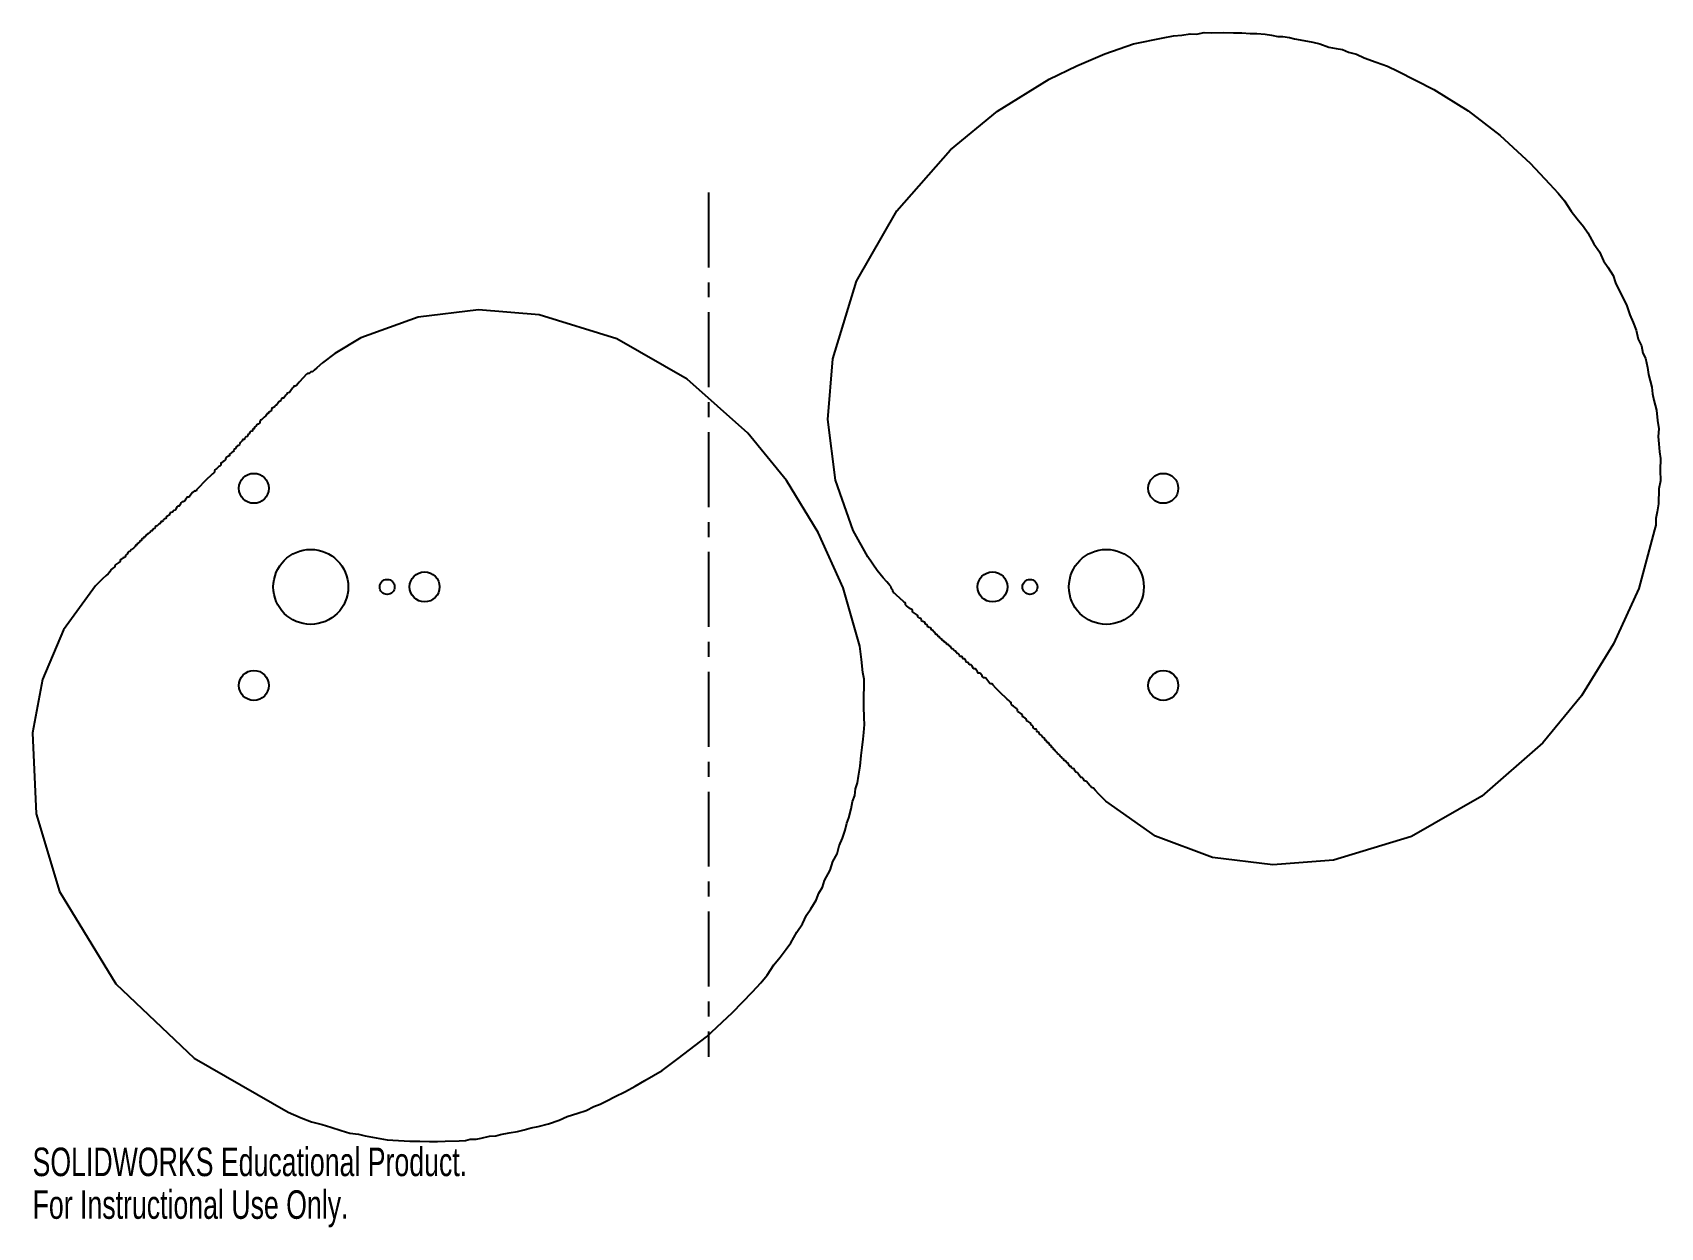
# Model space of a CAD drawing. Header units: inches. Extents: x -1.9 to 9, y -4.3 to 3.7.
import ezdxf

# ---------------------------------------------------------------- set-up
doc = ezdxf.new("R2010")
doc.units = ezdxf.units.IN
doc.header["$MEASUREMENT"] = 0
doc.linetypes.add('CENTERX2', pattern=[0.8, 0.5, -0.1, 0.1, -0.1])
doc.styles.add('SLDTEXTSTYLE0', font='TXT', dxfattribs={"width": 0.7})

msp = doc.modelspace()

# ---------------------------------------------------------------- linework, layer by layer
at = {"color": 7, "linetype": 'CENTERX2'}
msp.add_line((2.655, 2.633), (2.655, -3.136), dxfattribs=at)
at = {"color": 7, "linetype": 'Continuous', "flags": 128}
for points in [[(3.875, 0), (3.865, 0.01), (3.858, 0.018), (3.845, 0.033), (3.822, 0.06), (3.782, 0.109), (3.718, 0.201), (3.62, 0.376), (3.502, 0.713), (3.452, 1.117), (3.485, 1.522), (3.644, 2.04), (3.912, 2.51), (4.27, 2.918), (4.584, 3.175), (4.93, 3.389), (5.113, 3.479), (5.301, 3.558), (5.493, 3.625), (5.69, 3.666), (5.76, 3.678), (5.815, 3.682), (5.87, 3.693), (5.913, 3.69), (5.963, 3.7), (6.012, 3.698), (6.09, 3.7), (6.16, 3.699), (6.216, 3.698), (6.271, 3.694), (6.315, 3.694), (6.37, 3.689), (6.413, 3.683), (6.456, 3.674), (6.49, 3.674), (6.534, 3.667), (6.567, 3.658), (6.629, 3.647), (6.69, 3.636), (6.737, 3.626), (6.796, 3.604), (6.844, 3.595), (6.887, 3.588), (6.927, 3.569), (6.981, 3.557), (7.031, 3.532), (7.113, 3.502), (7.187, 3.476), (7.257, 3.442), (7.496, 3.32), (7.725, 3.177), (7.94, 3.014), (8.139, 2.829), (8.27, 2.691), (8.326, 2.628), (8.369, 2.578), (8.414, 2.509), (8.454, 2.457), (8.495, 2.405), (8.526, 2.363), (8.565, 2.29), (8.603, 2.236), (8.63, 2.177), (8.658, 2.134), (8.693, 2.078), (8.71, 2.029), (8.75, 1.947), (8.782, 1.884), (8.805, 1.817), (8.828, 1.766), (8.847, 1.714), (8.862, 1.654), (8.884, 1.609), (8.893, 1.561), (8.91, 1.526), (8.923, 1.465), (8.931, 1.417), (8.953, 1.333), (8.957, 1.289), (8.966, 1.247), (8.984, 1.18), (8.991, 1.11), (8.999, 1.055), (8.994, 1.005), (8.999, 0.956), (9.004, 0.901), (9.01, 0.858), (9.007, 0.78), (9.009, 0.709), (9, 0.654), (8.996, 0.555), (8.988, 0.5), (8.978, 0.457), (8.979, 0.413), (8.97, 0.38), (8.866, -0.011), (8.697, -0.381), (8.483, -0.727), (8.225, -1.041), (7.817, -1.398), (7.347, -1.666), (6.828, -1.824), (6.423, -1.856), (6.02, -1.806), (5.639, -1.665), (5.308, -1.431), (5.26, -1.383), (5.237, -1.358), (5.226, -1.344), (5.219, -1.341), (5.211, -1.34), (5.204, -1.331), (5.199, -1.324), (5.189, -1.313), (5.179, -1.299), (5.164, -1.294), (5.155, -1.278), (5.149, -1.273), (5.14, -1.272), (5.134, -1.264), (5.129, -1.257), (5.122, -1.244), (5.116, -1.238), (5.107, -1.237), (5.102, -1.23), (5.099, -1.222), (5.094, -1.215), (5.086, -1.213), (5.08, -1.207), (5.076, -1.2), (5.068, -1.199), (5.062, -1.193), (5.059, -1.182), (5.055, -1.176), (5.047, -1.174), (5.042, -1.168), (5.038, -1.161), (5.033, -1.16), (5.03, -1.159), (5.027, -1.155), (5.026, -1.151), (5.02, -1.146), (5.013, -1.142), (5.01, -1.134), (5.002, -1.131), (4.998, -1.124), (4.993, -1.118), (4.985, -1.115), (4.983, -1.106), (4.976, -1.102), (4.971, -1.097), (4.969, -1.092), (4.967, -1.089), (4.963, -1.088), (4.959, -1.086), (4.957, -1.082), (4.957, -1.078), (4.951, -1.073), (4.946, -1.071), (4.945, -1.068), (4.944, -1.063), (4.942, -1.06), (4.938, -1.058), (4.934, -1.057), (4.931, -1.049), (4.927, -1.042), (4.918, -1.041), (4.913, -1.035), (4.911, -1.027), (4.903, -1.023), (4.9, -1.016), (4.896, -1.009), (4.887, -1.006), (4.882, -1.001), (4.88, -0.992), (4.873, -0.988), (4.865, -0.985), (4.863, -0.977), (4.859, -0.97), (4.85, -0.968), (4.846, -0.961), (4.844, -0.953), (4.84, -0.95), (4.836, -0.949), (4.829, -0.945), (4.822, -0.941), (4.822, -0.932), (4.816, -0.926), (4.808, -0.923), (4.806, -0.915), (4.803, -0.908), (4.788, -0.899), (4.78, -0.896), (4.777, -0.888), (4.776, -0.88), (4.768, -0.876), (4.753, -0.867), (4.75, -0.86), (4.75, -0.855), (4.749, -0.852), (4.745, -0.849), (4.741, -0.847), (4.735, -0.843), (4.721, -0.833), (4.718, -0.826), (4.718, -0.821), (4.718, -0.818), (4.713, -0.814), (4.709, -0.811), (4.702, -0.806), (4.69, -0.797), (4.683, -0.791), (4.677, -0.787), (4.676, -0.779), (4.675, -0.771), (4.666, -0.765), (4.66, -0.759), (4.649, -0.749), (4.599, -0.703), (4.573, -0.675), (4.553, -0.653), (4.548, -0.647), (4.539, -0.648), (4.532, -0.644), (4.527, -0.637), (4.506, -0.61), (4.5, -0.606), (4.491, -0.607), (4.485, -0.6), (4.481, -0.594), (4.471, -0.579), (4.465, -0.575), (4.456, -0.575), (4.451, -0.568), (4.447, -0.561), (4.442, -0.554), (4.437, -0.548), (4.428, -0.548), (4.422, -0.542), (4.414, -0.528), (4.409, -0.521), (4.401, -0.52), (4.395, -0.516), (4.391, -0.507), (4.384, -0.504), (4.376, -0.502), (4.372, -0.493), (4.368, -0.487), (4.363, -0.481), (4.354, -0.48), (4.35, -0.472), (4.346, -0.465), (4.338, -0.464), (4.331, -0.46), (4.329, -0.451), (4.323, -0.446), (4.314, -0.444), (4.311, -0.437), (4.307, -0.429), (4.298, -0.427), (4.293, -0.422), (4.288, -0.416), (4.279, -0.414), (4.276, -0.406), (4.273, -0.399), (4.264, -0.396), (4.259, -0.391), (4.254, -0.385), (4.249, -0.384), (4.246, -0.382), (4.244, -0.378), (4.243, -0.375), (4.239, -0.372), (4.235, -0.372), (4.23, -0.37), (4.229, -0.366), (4.225, -0.36), (4.216, -0.357), (4.213, -0.35), (4.206, -0.346), (4.2, -0.341), (4.197, -0.334), (4.188, -0.331), (4.184, -0.324), (4.179, -0.318), (4.174, -0.317), (4.171, -0.315), (4.17, -0.31), (4.169, -0.307), (4.165, -0.304), (4.161, -0.303), (4.156, -0.297), (4.152, -0.29), (4.144, -0.287), (4.141, -0.28), (4.137, -0.273), (4.128, -0.27), (4.119, -0.267), (4.116, -0.26), (4.112, -0.253), (4.104, -0.249), (4.101, -0.241), (4.097, -0.235), (4.08, -0.228), (4.077, -0.221), (4.075, -0.213), (4.066, -0.208), (4.058, -0.205), (4.053, -0.199), (4.052, -0.191), (4.044, -0.184), (4.036, -0.18), (4.023, -0.171), (4.017, -0.166), (4.016, -0.157), (4.012, -0.151), (4.004, -0.147), (3.976, -0.126), (3.971, -0.12), (3.971, -0.111), (3.965, -0.104), (3.958, -0.1), (3.908, -0.054), (3.896, -0.042), (3.889, -0.037), (3.885, -0.03), (3.885, -0.021), (3.879, -0.015), (3.875, -0.009), (3.875, 0)], [(0, 1.436), (-0.007, 1.429), (-0.013, 1.425), (-0.022, 1.425), (-0.028, 1.421), (-0.051, 1.395), (-0.077, 1.367), (-0.096, 1.344), (-0.104, 1.34), (-0.112, 1.34), (-0.118, 1.332), (-0.122, 1.326), (-0.134, 1.312), (-0.143, 1.298), (-0.158, 1.294), (-0.163, 1.285), (-0.167, 1.279), (-0.177, 1.264), (-0.184, 1.26), (-0.192, 1.259), (-0.197, 1.251), (-0.2, 1.243), (-0.214, 1.235), (-0.223, 1.221), (-0.228, 1.213), (-0.235, 1.211), (-0.242, 1.205), (-0.245, 1.199), (-0.254, 1.196), (-0.259, 1.192), (-0.262, 1.181), (-0.265, 1.174), (-0.279, 1.167), (-0.284, 1.158), (-0.291, 1.157), (-0.295, 1.148), (-0.3, 1.143), (-0.311, 1.132), (-0.323, 1.123), (-0.328, 1.115), (-0.335, 1.113), (-0.339, 1.105), (-0.341, 1.096), (-0.352, 1.086), (-0.358, 1.085), (-0.361, 1.083), (-0.364, 1.076), (-0.376, 1.066), (-0.377, 1.06), (-0.378, 1.056), (-0.385, 1.054), (-0.389, 1.046), (-0.392, 1.039), (-0.402, 1.037), (-0.407, 1.033), (-0.408, 1.027), (-0.41, 1.023), (-0.416, 1.02), (-0.42, 1.012), (-0.423, 1.005), (-0.433, 1.002), (-0.438, 0.998), (-0.44, 0.988), (-0.446, 0.985), (-0.451, 0.983), (-0.455, 0.981), (-0.457, 0.974), (-0.469, 0.964), (-0.474, 0.957), (-0.475, 0.949), (-0.483, 0.945), (-0.489, 0.941), (-0.497, 0.936), (-0.498, 0.928), (-0.503, 0.922), (-0.511, 0.919), (-0.513, 0.91), (-0.515, 0.903), (-0.524, 0.899), (-0.53, 0.895), (-0.542, 0.885), (-0.543, 0.875), (-0.55, 0.872), (-0.564, 0.863), (-0.568, 0.859), (-0.569, 0.855), (-0.569, 0.848), (-0.573, 0.844), (-0.577, 0.841), (-0.584, 0.837), (-0.597, 0.828), (-0.6, 0.825), (-0.601, 0.821), (-0.6, 0.813), (-0.607, 0.807), (-0.613, 0.803), (-0.628, 0.791), (-0.64, 0.782), (-0.642, 0.773), (-0.642, 0.766), (-0.65, 0.76), (-0.655, 0.755), (-0.705, 0.709), (-0.752, 0.66), (-0.763, 0.647), (-0.766, 0.642), (-0.769, 0.64), (-0.777, 0.641), (-0.789, 0.631), (-0.799, 0.618), (-0.81, 0.604), (-0.816, 0.598), (-0.824, 0.599), (-0.83, 0.593), (-0.835, 0.587), (-0.844, 0.573), (-0.851, 0.567), (-0.859, 0.567), (-0.865, 0.561), (-0.869, 0.554), (-0.874, 0.546), (-0.878, 0.54), (-0.888, 0.54), (-0.893, 0.535), (-0.901, 0.52), (-0.903, 0.515), (-0.906, 0.512), (-0.914, 0.511), (-0.924, 0.499), (-0.932, 0.496), (-0.939, 0.494), (-0.941, 0.49), (-0.943, 0.486), (-0.946, 0.479), (-0.96, 0.471), (-0.965, 0.464), (-0.968, 0.457), (-0.977, 0.454), (-0.983, 0.451), (-0.986, 0.442), (-0.991, 0.437), (-0.997, 0.436), (-1.001, 0.435), (-1.004, 0.428), (-1.008, 0.42), (-1.015, 0.418), (-1.026, 0.407), (-1.031, 0.406), (-1.035, 0.405), (-1.038, 0.398), (-1.041, 0.389), (-1.049, 0.387), (-1.059, 0.375), (-1.065, 0.374), (-1.068, 0.373), (-1.071, 0.365), (-1.079, 0.362), (-1.085, 0.357), (-1.089, 0.35), (-1.097, 0.348), (-1.106, 0.335), (-1.114, 0.331), (-1.116, 0.324), (-1.121, 0.322), (-1.126, 0.32), (-1.129, 0.315), (-1.131, 0.31), (-1.135, 0.308), (-1.142, 0.305), (-1.144, 0.3), (-1.145, 0.296), (-1.151, 0.293), (-1.158, 0.287), (-1.16, 0.28), (-1.169, 0.276), (-1.172, 0.27), (-1.184, 0.259), (-1.197, 0.25), (-1.207, 0.237), (-1.217, 0.234), (-1.222, 0.229), (-1.223, 0.224), (-1.224, 0.22), (-1.23, 0.216), (-1.236, 0.209), (-1.237, 0.202), (-1.246, 0.197), (-1.252, 0.193), (-1.267, 0.184), (-1.272, 0.177), (-1.273, 0.169), (-1.282, 0.163), (-1.289, 0.158), (-1.302, 0.15), (-1.307, 0.143), (-1.307, 0.135), (-1.314, 0.129), (-1.321, 0.125), (-1.334, 0.114), (-1.341, 0.1), (-1.353, 0.088), (-1.365, 0.077), (-1.39, 0.054), (-1.438, 0.006), (-1.651, -0.286), (-1.79, -0.619), (-1.857, -0.974), (-1.833, -1.515), (-1.677, -2.033), (-1.301, -2.649), (-0.778, -3.146), (-0.152, -3.507), (-0.064, -3.544), (0.005, -3.572), (0.077, -3.588), (0.133, -3.607), (0.204, -3.629), (0.261, -3.646), (0.318, -3.653), (0.363, -3.664), (0.511, -3.691), (0.661, -3.7), (0.727, -3.699), (0.793, -3.703), (0.845, -3.702), (0.897, -3.701), (0.991, -3.697), (1.032, -3.696), (1.064, -3.687), (1.105, -3.686), (1.137, -3.681), (1.194, -3.667), (1.235, -3.665), (1.267, -3.655), (1.324, -3.645), (1.381, -3.635), (1.425, -3.624), (1.471, -3.612), (1.517, -3.603), (1.588, -3.584), (1.658, -3.559), (1.712, -3.535), (1.782, -3.512), (1.838, -3.496), (1.889, -3.468), (1.932, -3.452), (1.98, -3.429), (2.027, -3.404), (2.101, -3.368), (2.166, -3.332), (2.231, -3.296), (2.345, -3.229), (2.452, -3.148), (2.641, -3.004), (2.815, -2.841), (2.948, -2.704), (3.004, -2.642), (3.046, -2.591), (3.092, -2.522), (3.133, -2.471), (3.173, -2.418), (3.204, -2.377), (3.245, -2.305), (3.282, -2.25), (3.309, -2.191), (3.338, -2.148), (3.373, -2.092), (3.391, -2.044), (3.415, -2.005), (3.429, -1.961), (3.468, -1.891), (3.486, -1.832), (3.514, -1.783), (3.527, -1.729), (3.55, -1.678), (3.567, -1.625), (3.578, -1.578), (3.591, -1.541), (3.607, -1.481), (3.616, -1.433), (3.632, -1.392), (3.637, -1.349), (3.649, -1.307), (3.656, -1.264), (3.667, -1.196), (3.674, -1.126), (3.681, -1.071), (3.687, -1.016), (3.692, -0.973), (3.696, -0.918), (3.695, -0.874), (3.693, -0.796), (3.692, -0.726), (3.694, -0.67), (3.695, -0.615), (3.685, -0.572), (3.677, -0.484), (3.666, -0.396), (3.554, -0.007), (3.387, 0.364), (3.175, 0.711), (2.918, 1.027), (2.512, 1.386), (2.042, 1.656), (1.525, 1.816), (1.12, 1.85), (0.717, 1.801), (0.335, 1.662), (0.161, 1.557), (0.079, 1.495), (0.041, 1.463), (0.022, 1.446), (0.016, 1.439), (0.011, 1.436), (0.005, 1.436), (0, 1.436)]]:
    msp.add_lwpolyline(points, dxfattribs=at)
at = {"color": 7, "linetype": 'Continuous'}
for centre, radius in [((-0.38, 0.658), 0.1), ((5.691, 0.658), 0.1), ((0, 0), 0.25), ((5.311, 0), 0.25), ((0.51, 0), 0.05), ((0.76, 0), 0.1), ((4.551, 0), 0.1), ((4.801, 0), 0.05), ((-0.38, -0.658), 0.1), ((5.691, -0.658), 0.1)]:
    msp.add_circle(centre, radius, dxfattribs=at)

# ---------------------------------------------------------------- texts
at = {"color": 7, "linetype": 'Continuous', "char_height": 0.1903, "attachment_point": 1, "style": 'SLDTEXTSTYLE0'}
for s, insert in [('SOLIDWORKS Educational Product.', (-1.857, -3.743)), ('For Instructional Use Only.', (-1.857, -4.028))]:
    msp.add_mtext(s, dxfattribs=dict(at, insert=insert))

doc.saveas('drawing.dxf')
